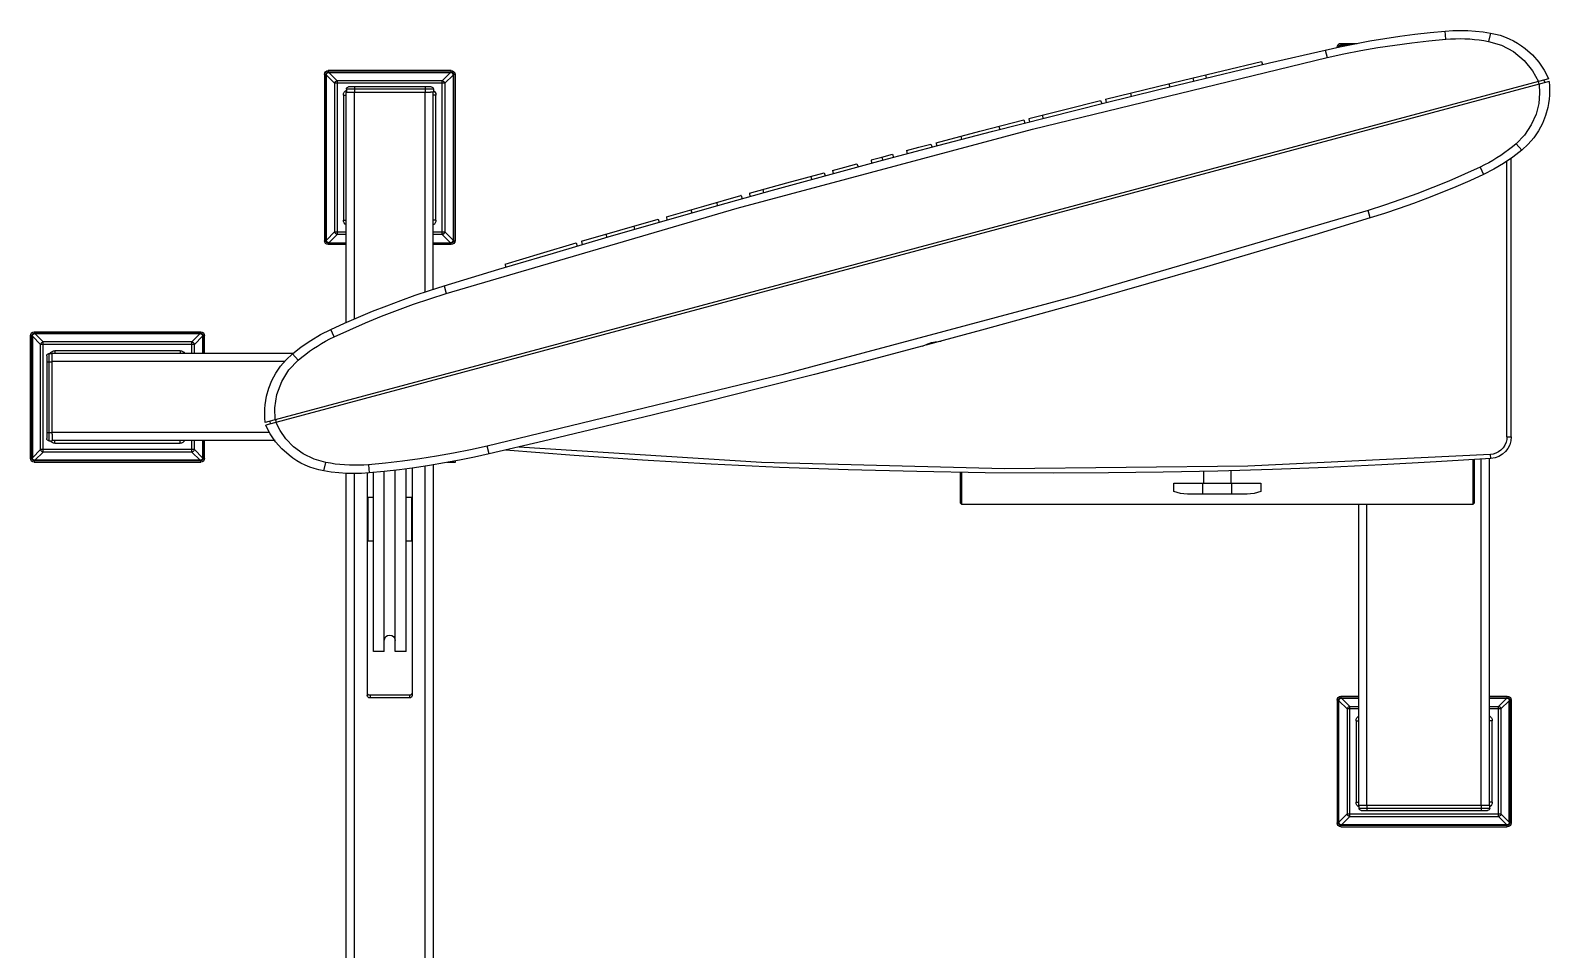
# Model space of a CAD drawing. Header units: millimetres. Extents: x 29224 to 62779, y 35576 to 54938.
# Drawn here: x 32451 to 33311, y 45567 to 46088 of the extents above; entities that cross this region are included whole.
import ezdxf

# ---------------------------------------------------------------- set-up
doc = ezdxf.new("R2010")
doc.units = ezdxf.units.MM
doc.linetypes.add('PEN_TYPE_1', pattern=[0])

# ---------------------------------------------------------------- blocks, each defined once
blk = doc.blocks.new('A$C0530486D')
at = {"color": 7, "linetype": 'PEN_TYPE_1'}
for points in [[(1150.43, 1349.97), (1158.84, 1351.83), (1167.27, 1353.54), (1175.73, 1355.11), (1184.22, 1356.53), (1192.74, 1357.8), (1201.27, 1358.92), (1209.83, 1359.9), (1218.4, 1360.72)], [(1218.4, 1360.72), (1222.7, 1361.01), (1227.03, 1361.11), (1231.33, 1361.01), (1235.62, 1360.72), (1239.89, 1360.25), (1244.15, 1359.61)], [(1218.83, 1356.09), (1218.4, 1360.72)], [(1244.15, 1359.61), (1243.01, 1354.89)], [(1244.15, 1359.61), (1246.86, 1359.04), (1249.52, 1358.31), (1252.1, 1357.42), (1254.61, 1356.38), (1257.05, 1355.18), (1259.4, 1353.85), (1261.66, 1352.37), (1263.82, 1350.75), (1267.83, 1347.15), (1271.38, 1343.06), (1272.97, 1340.84), (1274.42, 1338.53), (1275.73, 1336.11), (1276.9, 1333.6)], [(1151.57, 1345.64), (1161.08, 1347.73), (1170.62, 1349.61), (1180.19, 1351.31), (1189.82, 1352.8), (1199.46, 1354.11), (1209.13, 1355.21), (1218.83, 1356.09)], [(1157.17, 1351.54), (1157.35, 1352.4), (1157.83, 1353.11), (1158.53, 1353.58), (1159.39, 1353.75)], [(1157.17, 1351.54), (1157.63, 1351.54)], [(1158.05, 1351.63), (1158.18, 1352.13), (1158.47, 1352.54), (1158.89, 1352.81), (1159.39, 1352.9)], [(1158.38, 1351.7), (1158.57, 1352.06), (1158.87, 1352.38), (1159.26, 1352.58), (1159.74, 1352.64)], [(1159.39, 1353.75), (1159.39, 1352.9)], [(1159.39, 1353.75), (1168.5, 1353.75)], [(1164.17, 1352.9), (1159.39, 1352.9)], [(1159.74, 1352.64), (1162.93, 1352.64)], [(1160.26, 1352.12), (1159.74, 1352.64)], [(1218.83, 1356.09), (1221.53, 1356.29), (1224.23, 1356.39), (1226.93, 1356.42), (1229.63, 1356.35), (1232.3, 1356.22), (1235, 1355.99), (1237.67, 1355.7), (1240.34, 1355.34), (1243.01, 1354.89)], [(1243.01, 1354.89), (1250.34, 1352.74), (1257.17, 1349.09), (1263.16, 1344.11), (1267.95, 1338.22)], [(651.44, 1216.28), (682.35, 1225.66), (713.29, 1234.9), (744.28, 1244), (775.3, 1252.97), (806.36, 1261.8), (837.46, 1270.5), (868.59, 1279.06), (899.77, 1287.49), (930.98, 1295.77), (962.22, 1303.93), (993.5, 1311.94), (1024.82, 1319.82), (1056.17, 1327.57), (1087.56, 1335.17), (1118.98, 1342.64), (1150.43, 1349.97)], [(652.61, 1211.92), (817.47, 1260.36), (984.59, 1305.15), (1151.57, 1345.64)], [(1026.12, 1322.08), (1070.21, 1332.9), (1114.37, 1343.46)], [(1114.37, 1343.43), (1114.37, 1343.46)], [(1114.37, 1343.43), (1115.02, 1341.67)], [(1150.43, 1349.94), (1150.43, 1349.97)], [(1150.43, 1349.94), (1151.57, 1345.64)], [(583.6, 1336.11), (583.77, 1336.98), (584.25, 1337.69), (584.95, 1338.18), (585.82, 1338.35)], [(583.6, 1336.11), (583.6, 1241.87)], [(583.6, 1336.11), (584.46, 1336.11)], [(584.46, 1336.11), (584.57, 1336.64), (584.86, 1337.07), (585.29, 1337.36), (585.82, 1337.47)], [(584.46, 1336.11), (584.46, 1241.87)], [(584.71, 1335.78), (584.78, 1336.24), (584.98, 1336.66), (585.29, 1336.95), (585.69, 1337.15), (586.15, 1337.21)], [(584.71, 1242.23), (584.71, 1335.78)], [(589.4, 1331.09), (584.71, 1335.78)], [(585.82, 1338.35), (585.82, 1337.47)], [(655.39, 1338.35), (585.82, 1338.35)], [(655.39, 1337.47), (585.82, 1337.47)], [(590.84, 1332.52), (586.15, 1337.21)], [(586.15, 1337.21), (655.05, 1337.21)], [(655.05, 1337.21), (650.36, 1332.52)], [(656.5, 1335.78), (651.81, 1331.09)], [(655.05, 1337.21), (655.52, 1337.15), (655.92, 1336.95), (656.22, 1336.66), (656.43, 1336.24), (656.5, 1335.78)], [(655.39, 1337.47), (655.39, 1338.35)], [(655.39, 1338.35), (656.25, 1338.18), (656.96, 1337.69), (657.44, 1336.98), (657.61, 1336.11)], [(655.39, 1337.47), (655.92, 1337.36), (656.35, 1337.07), (656.64, 1336.64), (656.74, 1336.11)], [(656.5, 1335.78), (656.5, 1242.23)], [(656.74, 1336.11), (656.74, 1241.87)], [(657.61, 1336.11), (656.74, 1336.11)], [(657.61, 1336.11), (657.61, 1241.87)], [(1075.5, 1334.15), (1075.82, 1332.33)], [(1082.69, 1335.88), (1083.12, 1334.09)], [(1267.95, 1338.22), (1271.27, 1332.1)], [(1276.9, 1333.6), (550.1, 1138.84)], [(1277.26, 1332.17), (550.47, 1137.41)], [(589.4, 1331.09), (589.44, 1331.29), (589.5, 1331.52), (589.6, 1331.71), (589.73, 1331.91), (589.88, 1332.07), (590.04, 1332.2), (590.23, 1332.33), (590.43, 1332.43), (590.64, 1332.49), (590.84, 1332.52)], [(589.4, 1331.09), (589.4, 1246.91)], [(651.81, 1331.09), (589.4, 1331.09)], [(590.84, 1332.52), (590.84, 1245.45)], [(650.36, 1332.52), (590.84, 1332.52)], [(594.39, 1324.45), (594.5, 1325.3), (594.84, 1326.06), (595.36, 1326.7), (596.05, 1327.19)], [(595.93, 1195.55), (595.93, 1326.01)], [(596.06, 1327.84), (596.15, 1328.32), (596.42, 1328.71), (596.81, 1328.98), (597.29, 1329.07)], [(596.06, 1327.84), (596.06, 1326.01)], [(645.4, 1327.84), (596.06, 1327.84)], [(596.06, 1326.01), (643.64, 1326.01)], [(644.16, 1329.07), (597.29, 1329.07)], [(600.57, 1197.56), (600.57, 1326.01)], [(600.69, 1329.07), (600.69, 1326.01)], [(640.64, 1212.8), (640.64, 1326.01)], [(640.77, 1329.07), (640.77, 1326.01)], [(645.27, 1326.01), (643.64, 1326.01)], [(644.16, 1329.07), (644.64, 1328.98), (645.03, 1328.71), (645.3, 1328.32), (645.4, 1327.84)], [(645.27, 1214.3), (645.27, 1326.01)], [(645.4, 1327.84), (645.4, 1326.01)], [(645.4, 1327.06), (646, 1326.55), (646.44, 1325.94), (646.72, 1325.23), (646.81, 1324.45)], [(650.36, 1332.52), (650.78, 1332.43), (651.17, 1332.2), (651.48, 1331.91), (651.7, 1331.52), (651.81, 1331.09)], [(650.36, 1245.45), (650.36, 1332.52)], [(651.81, 1331.09), (651.81, 1246.91)], [(1040.25, 1325.53), (1040.6, 1323.7)], [(1061.83, 1330.83), (1062.45, 1329.07)], [(1271.63, 1330.67), (1271.89, 1325.53), (1271.4, 1319.73), (1269.87, 1313.61), (1267.2, 1307.49), (1263.36, 1301.73), (1258.57, 1296.78)], [(1277.29, 1332.17), (1277.51, 1329.53), (1277.58, 1326.89), (1277.52, 1324.47), (1277.32, 1322.07), (1276.99, 1319.69), (1276.53, 1317.35), (1275.25, 1312.76), (1273.48, 1308.35), (1271.24, 1304.15), (1268.56, 1300.22), (1265.45, 1296.57), (1261.93, 1293.27)], [(1271.14, 1332.04), (1271.53, 1330.64)], [(1274.39, 1332.92), (1274.85, 1331.65)], [(594.39, 1324.45), (594.39, 1253.52)], [(594.39, 1324.45), (595.93, 1324.45)], [(646.81, 1324.45), (645.27, 1324.45)], [(646.81, 1253.52), (646.81, 1324.45)], [(982.57, 1311.07), (1002.91, 1316.25), (1023.24, 1321.36)], [(1023.24, 1321.33), (1023.24, 1321.36)], [(1023.24, 1321.33), (1023.9, 1319.57)], [(1026.12, 1322.04), (1026.41, 1320.19)], [(930.03, 1297.43), (954.86, 1303.93), (979.71, 1310.36)], [(979.71, 1310.32), (979.71, 1310.36)], [(979.71, 1310.32), (980.39, 1308.57)], [(982.59, 1311.04), (982.9, 1309.22)], [(990.24, 1312.99), (990.66, 1311.2)], [(944.13, 1301.11), (944.49, 1299.29)], [(965.61, 1306.68), (966.23, 1304.92)], [(893.22, 1287.64), (899.28, 1289.28), (905.36, 1290.89)], [(905.36, 1290.86), (905.36, 1290.89)], [(905.36, 1290.86), (906.01, 1289.13)], [(913.35, 1293.04), (920.27, 1294.86), (927.18, 1296.69)], [(913.35, 1293.01), (913.67, 1291.18)], [(927.18, 1296.65), (927.18, 1296.69)], [(927.18, 1296.65), (927.82, 1294.93)], [(930.05, 1297.43), (930.34, 1295.58)], [(1258.57, 1296.78), (1256.49, 1295.06), (1254.37, 1293.4), (1252.19, 1291.8), (1249.98, 1290.27), (1247.73, 1288.81), (1245.42, 1287.41), (1243.08, 1286.11), (1240.67, 1284.84), (1238.23, 1283.63)], [(1261.93, 1293.27), (1256.84, 1289.28), (1251.5, 1285.64), (1245.94, 1282.35), (1240.18, 1279.43)], [(1261.93, 1293.27), (1258.57, 1296.78)], [(871.42, 1281.74), (878.32, 1283.63), (885.22, 1285.49)], [(885.24, 1285.45), (885.22, 1285.49)], [(885.24, 1285.45), (885.88, 1283.73)], [(893.22, 1287.6), (893.54, 1285.78)], [(899.29, 1289.26), (899.76, 1287.47)], [(1238.23, 1283.63), (1229.37, 1279.56), (1220.45, 1275.69), (1211.47, 1272.01), (1202.39, 1268.49), (1193.24, 1265.17), (1184.03, 1262.02), (1174.75, 1259.09)], [(1238.23, 1283.63), (1240.18, 1279.43)], [(1253.4, 1130.64), (1253.4, 1286.89)], [(1255.87, 1130.77), (1255.87, 1288.58)], [(824.32, 1268.76), (845.48, 1274.64), (866.65, 1280.44)], [(859.05, 1278.33), (859.59, 1276.57)], [(866.65, 1280.41), (866.65, 1280.44)], [(866.65, 1280.41), (867.3, 1278.68)], [(871.42, 1281.71), (871.75, 1279.89)], [(1240.18, 1279.43), (1232.35, 1275.86), (1224.45, 1272.43), (1216.5, 1269.14), (1208.49, 1265.99), (1200.43, 1262.97), (1192.31, 1260.09), (1184.14, 1257.36), (1175.92, 1254.76)], [(777.31, 1255.47), (798.43, 1261.49), (819.57, 1267.45)], [(819.58, 1267.42), (819.57, 1267.45)], [(819.58, 1267.42), (820.22, 1265.66)], [(824.34, 1268.72), (824.66, 1266.9)], [(831.94, 1270.87), (832.36, 1269.05)], [(1174.75, 1259.09), (1009.91, 1210.65), (842.78, 1165.89), (675.8, 1125.4)], [(791.08, 1259.38), (791.72, 1257.62)], [(805.81, 1263.55), (806.14, 1261.69)], [(1175.92, 1254.76), (1174.75, 1259.09)], [(594.39, 1253.52), (595.93, 1253.52)], [(595.93, 1250.85), (595.29, 1251.35), (594.8, 1251.99), (594.49, 1252.73), (594.39, 1253.52)], [(646.81, 1253.52), (645.27, 1253.52)], [(646.81, 1253.52), (646.71, 1252.73), (646.4, 1251.99), (645.91, 1251.35), (645.27, 1250.85)], [(645.27, 1250.85), (645.27, 1250.85)], [(729.22, 1241.54), (750.89, 1247.86), (772.58, 1254.11)], [(758.82, 1250.14), (759.25, 1248.31)], [(772.58, 1254.07), (772.58, 1254.11)], [(772.58, 1254.07), (773.21, 1252.35)], [(777.33, 1255.44), (777.66, 1253.62)], [(1175.92, 1254.76), (1144.6, 1245.26), (1113.24, 1235.9), (1081.84, 1226.68), (1050.4, 1217.6), (1018.92, 1208.65), (987.4, 1199.85), (955.84, 1191.18), (924.24, 1182.66)], [(583.6, 1241.87), (584.46, 1241.87)], [(585.82, 1239.65), (584.95, 1239.83), (584.25, 1240.31), (583.77, 1241.01), (583.6, 1241.87)], [(585.82, 1240.53), (585.29, 1240.64), (584.86, 1240.92), (584.57, 1241.34), (584.46, 1241.87)], [(589.4, 1246.91), (584.71, 1242.23)], [(586.15, 1240.76), (585.69, 1240.83), (585.29, 1241.05), (584.98, 1241.35), (584.78, 1241.74), (584.71, 1242.23)], [(585.82, 1239.65), (585.82, 1240.53)], [(595.93, 1240.53), (585.82, 1240.53)], [(595.93, 1239.65), (585.82, 1239.65)], [(590.84, 1245.45), (586.15, 1240.76)], [(586.15, 1240.76), (595.93, 1240.76)], [(590.84, 1245.45), (590.43, 1245.58), (590.04, 1245.81), (589.73, 1246.1), (589.5, 1246.49), (589.4, 1246.91)], [(589.4, 1246.91), (595.93, 1246.91)], [(595.93, 1245.45), (590.84, 1245.45)], [(645.27, 1246.91), (651.81, 1246.91)], [(650.36, 1245.45), (645.27, 1245.45)], [(645.27, 1240.76), (655.05, 1240.76)], [(655.39, 1240.53), (645.27, 1240.53)], [(655.39, 1239.65), (645.27, 1239.65)], [(651.81, 1246.91), (651.77, 1246.69), (651.7, 1246.49), (651.61, 1246.29), (651.48, 1246.1), (651.34, 1245.94), (651.17, 1245.81), (650.98, 1245.68), (650.78, 1245.58), (650.57, 1245.48), (650.36, 1245.45)], [(655.05, 1240.76), (650.36, 1245.45)], [(656.5, 1242.23), (651.81, 1246.91)], [(656.5, 1242.23), (656.43, 1241.74), (656.22, 1241.35), (655.92, 1241.05), (655.52, 1240.83), (655.05, 1240.76)], [(657.61, 1241.87), (657.44, 1241.01), (656.96, 1240.31), (656.25, 1239.83), (655.39, 1239.65)], [(656.74, 1241.87), (656.64, 1241.34), (656.35, 1240.92), (655.92, 1240.64), (655.39, 1240.53)], [(655.39, 1239.65), (655.39, 1240.53)], [(656.74, 1241.87), (657.61, 1241.87)], [(685.92, 1228.65), (706.01, 1234.67), (726.13, 1240.63)], [(726.14, 1240.6), (726.13, 1240.63)], [(726.14, 1240.6), (726.78, 1238.84)], [(729.22, 1241.48), (729.54, 1239.65)], [(742.96, 1245.51), (743.59, 1243.76)], [(685.92, 1228.62), (686.25, 1226.8)], [(587.18, 1191.57), (595.01, 1195.15), (602.91, 1198.59), (610.87, 1201.89), (618.88, 1205.05), (626.95, 1208.06), (635.06, 1210.93), (643.23, 1213.66), (651.44, 1216.25)], [(651.45, 1216.25), (651.44, 1216.25)], [(651.45, 1216.25), (652.61, 1211.92)], [(589.14, 1187.38), (598, 1191.44), (606.92, 1195.32), (615.92, 1199.03), (624.99, 1202.54), (634.13, 1205.86), (643.33, 1208.99), (652.61, 1211.92)], [(417.08, 1188.09), (417.25, 1188.96), (417.72, 1189.66), (418.43, 1190.13), (419.29, 1190.3)], [(417.08, 1118.53), (417.08, 1188.09)], [(417.08, 1188.09), (417.94, 1188.09)], [(417.94, 1188.09), (418.04, 1188.62), (418.33, 1189.06), (418.76, 1189.35), (419.29, 1189.46)], [(417.94, 1118.53), (417.94, 1188.09)], [(418.18, 1187.77), (418.26, 1188.22), (418.46, 1188.64), (418.77, 1188.94), (419.17, 1189.13), (419.63, 1189.2)], [(422.87, 1183.08), (418.18, 1187.77)], [(418.18, 1187.77), (418.18, 1118.85)], [(419.29, 1190.3), (419.29, 1189.46)], [(419.29, 1190.3), (513.54, 1190.3)], [(513.54, 1189.46), (419.29, 1189.46)], [(424.32, 1184.51), (419.63, 1189.2)], [(419.63, 1189.2), (513.19, 1189.2)], [(508.51, 1184.51), (513.19, 1189.2)], [(509.96, 1183.08), (514.65, 1187.77)], [(513.19, 1189.2), (513.67, 1189.13), (514.07, 1188.94), (514.37, 1188.64), (514.57, 1188.22), (514.65, 1187.77)], [(513.54, 1190.3), (513.54, 1189.46)], [(513.54, 1190.3), (514.4, 1190.13), (515.11, 1189.66), (515.58, 1188.96), (515.76, 1188.09)], [(513.54, 1189.46), (514.06, 1189.35), (514.5, 1189.06), (514.79, 1188.62), (514.9, 1188.09)], [(514.65, 1187.77), (514.65, 1178)], [(514.9, 1178), (514.9, 1188.09)], [(515.76, 1188.09), (514.9, 1188.09)], [(515.76, 1178), (515.76, 1188.09)], [(565.45, 1177.74), (570.53, 1181.72), (575.86, 1185.37), (581.42, 1188.65), (587.18, 1191.57)], [(589.14, 1187.38), (587.18, 1191.57)], [(422.87, 1183.08), (422.98, 1183.5), (423.2, 1183.86), (423.52, 1184.19), (423.9, 1184.41), (424.32, 1184.51)], [(422.87, 1123.54), (422.87, 1183.08)], [(509.96, 1183.08), (422.87, 1183.08)], [(424.32, 1122.11), (424.32, 1184.51)], [(508.51, 1184.51), (424.32, 1184.51)], [(428.23, 1177.87), (428.71, 1178.56), (429.35, 1179.08), (430.12, 1179.41), (430.96, 1179.53)], [(430.96, 1179.53), (430.96, 1178)], [(501.87, 1179.53), (430.96, 1179.53)], [(501.87, 1179.53), (501.87, 1178)], [(501.87, 1179.53), (502.68, 1179.42), (503.42, 1179.12), (504.06, 1178.64), (504.55, 1178)], [(508.51, 1178), (508.51, 1184.51)], [(508.51, 1184.51), (508.73, 1184.48), (508.92, 1184.41), (509.13, 1184.32), (509.31, 1184.19), (509.48, 1184.05), (509.62, 1183.86), (509.75, 1183.7), (509.85, 1183.5), (509.91, 1183.27), (509.96, 1183.08)], [(509.96, 1178), (509.96, 1183.08)], [(568.8, 1174.22), (570.88, 1175.95), (573, 1177.61), (575.18, 1179.2), (577.4, 1180.73), (579.66, 1182.2), (581.96, 1183.6), (584.31, 1184.93), (586.71, 1186.2), (589.14, 1187.38)], [(922.25, 1182.13), (891.71, 1174.04), (861.13, 1166.07), (830.51, 1158.24), (799.87, 1150.54), (769.19, 1142.97), (738.48, 1135.54), (707.73, 1128.24), (676.96, 1121.07)], [(922.24, 1182.13), (923.65, 1182.69), (925.46, 1183.5), (927.43, 1184.19), (929.51, 1184.61), (931.46, 1184.77), (932.96, 1185)], [(426.32, 1176.63), (426.32, 1129.76)], [(426.32, 1173.25), (429.41, 1173.25)], [(426.33, 1176.63), (426.43, 1177.11), (426.69, 1177.51), (427.08, 1177.77), (427.56, 1177.87)], [(427.56, 1177.87), (427.56, 1128.52)], [(427.56, 1177.87), (429.41, 1177.87)], [(565.76, 1178), (429.41, 1178)], [(429.41, 1132.26), (429.41, 1177.87)], [(561.18, 1173.35), (429.41, 1173.35)], [(550.1, 1138.84), (549.86, 1141.48), (549.78, 1144.11), (549.85, 1146.54), (550.05, 1148.95), (550.38, 1151.33), (550.83, 1153.68), (552.12, 1158.26), (553.89, 1162.67), (556.13, 1166.86), (558.82, 1170.8), (561.93, 1174.43), (565.46, 1177.74)], [(555.54, 1147.24), (556.7, 1154.73), (559.41, 1162.05), (563.52, 1168.69), (568.8, 1174.22)], [(565.46, 1177.74), (568.8, 1174.22)], [(555.74, 1140.37), (555.54, 1147.24)], [(550.47, 1137.41), (550.48, 1137.41)], [(583.22, 1111.43), (580.51, 1112), (577.86, 1112.73), (575.28, 1113.62), (572.77, 1114.66), (570.33, 1115.85), (567.98, 1117.18), (565.72, 1118.66), (563.56, 1120.27), (559.55, 1123.87), (556, 1127.96), (554.41, 1130.17), (552.96, 1132.48), (551.65, 1134.9), (550.48, 1137.41)], [(552.61, 1139.52), (552.87, 1138.06)], [(555.86, 1140.4), (556.24, 1138.97)], [(584.36, 1116.15), (577.77, 1118.01), (571.57, 1121.07), (566.2, 1125.04), (561.81, 1129.56), (558.47, 1134.35), (556.12, 1138.94)], [(426.32, 1133.14), (429.41, 1133.14)], [(426.32, 1129.76), (426.33, 1129.76)], [(427.56, 1128.52), (427.08, 1128.62), (426.69, 1128.88), (426.43, 1129.28), (426.33, 1129.76)], [(427.56, 1128.52), (429.41, 1128.52)], [(430.96, 1127.09), (430.19, 1127.19), (429.48, 1127.48), (428.86, 1127.93), (428.36, 1128.52)], [(552.59, 1133.27), (429.41, 1133.27)], [(429.41, 1132.26), (429.41, 1128.62)], [(555.63, 1128.65), (429.41, 1128.65)], [(430.96, 1127.09), (430.96, 1128.65)], [(501.87, 1127.09), (501.87, 1128.65)], [(504.55, 1128.65), (504.06, 1128), (503.42, 1127.5), (502.68, 1127.2), (501.87, 1127.09)], [(508.51, 1122.11), (508.51, 1128.65)], [(509.96, 1123.54), (509.96, 1128.65)], [(514.65, 1128.65), (514.65, 1118.85)], [(514.9, 1118.53), (514.9, 1128.65)], [(515.76, 1118.53), (515.76, 1128.65)], [(1253.4, 1130.64), (1253.3, 1129.27), (1252.94, 1127.71), (1252.29, 1126.08), (1251.31, 1124.55), (1250.04, 1123.22), (1248.61, 1122.17), (1247.08, 1121.43), (1245.55, 1120.97), (1244.18, 1120.77)], [(1255.87, 1130.77), (1255.64, 1128.4), (1254.98, 1126.17), (1253.93, 1124.14), (1252.54, 1122.35), (1250.84, 1120.83), (1248.88, 1119.65), (1246.7, 1118.85), (1244.35, 1118.46)], [(1253.4, 1130.64), (1255.87, 1130.77)], [(418.18, 1118.85), (422.87, 1123.54)], [(419.63, 1117.42), (419.17, 1117.49), (418.77, 1117.68), (418.46, 1118.01), (418.26, 1118.4), (418.18, 1118.85)], [(419.63, 1117.42), (424.32, 1122.11)], [(509.96, 1123.54), (422.87, 1123.54)], [(424.32, 1122.11), (424.12, 1122.14), (423.9, 1122.21), (423.71, 1122.31), (423.52, 1122.43), (423.36, 1122.6), (423.2, 1122.76), (423.08, 1122.96), (422.98, 1123.15), (422.92, 1123.35), (422.87, 1123.54)], [(508.51, 1122.11), (424.32, 1122.11)], [(430.96, 1127.09), (501.87, 1127.09)], [(509.96, 1123.54), (509.85, 1123.15), (509.62, 1122.76), (509.31, 1122.43), (508.92, 1122.21), (508.51, 1122.11)], [(513.19, 1117.42), (508.51, 1122.11)], [(514.65, 1118.85), (509.96, 1123.54)], [(514.65, 1118.85), (514.57, 1118.4), (514.37, 1118.01), (514.07, 1117.68), (513.67, 1117.49), (513.19, 1117.42)], [(675.8, 1125.4), (666.3, 1123.31), (656.75, 1121.43), (647.17, 1119.73), (637.57, 1118.23), (627.93, 1116.93), (618.26, 1115.83), (608.56, 1114.91)], [(676.96, 1121.07), (668.55, 1119.2), (660.11, 1117.48), (651.64, 1115.92), (643.15, 1114.5), (634.63, 1113.22), (626.1, 1112.1), (617.54, 1111.12), (608.96, 1110.29)], [(676.96, 1121.07), (675.8, 1125.4)], [(686.27, 1123.22), (686.27, 1123.22)], [(1244.31, 1118.46), (1213.41, 1116.52), (1182.5, 1114.83), (1151.58, 1113.4), (1120.64, 1112.24), (1089.7, 1111.33), (1058.75, 1110.68), (1027.79, 1110.29), (996.83, 1110.16), (957.96, 1110.37), (919.1, 1110.98), (880.25, 1112), (841.41, 1113.43), (802.6, 1115.27), (763.8, 1117.51), (725.02, 1120.16), (686.27, 1123.22)], [(1244.18, 1120.77), (1106.62, 1114.13), (968.85, 1112.6), (831.11, 1116.22), (693.67, 1124.94)], [(1244.35, 1118.46), (1244.18, 1120.77)], [(417.08, 1118.53), (417.94, 1118.53)], [(419.29, 1116.31), (418.43, 1116.49), (417.72, 1116.96), (417.25, 1117.66), (417.08, 1118.53)], [(419.29, 1117.16), (418.76, 1117.27), (418.33, 1117.56), (418.04, 1118), (417.94, 1118.53)], [(513.54, 1117.16), (419.29, 1117.16)], [(419.29, 1117.16), (419.29, 1116.31)], [(419.29, 1116.31), (513.54, 1116.31)], [(513.19, 1117.42), (419.63, 1117.42)], [(515.76, 1118.53), (515.58, 1117.66), (515.11, 1116.96), (514.4, 1116.49), (513.54, 1116.31)], [(514.9, 1118.53), (514.79, 1118), (514.5, 1117.56), (514.06, 1117.27), (513.54, 1117.16)], [(513.54, 1116.31), (513.54, 1117.16)], [(514.9, 1118.53), (515.76, 1118.53)], [(583.22, 1111.43), (584.36, 1116.15)], [(608.96, 1110.29), (604.66, 1110.02), (600.36, 1109.93), (596.06, 1110.03), (591.76, 1110.31), (587.48, 1110.77), (583.22, 1111.43)], [(608.56, 1114.91), (605.85, 1114.72), (603.14, 1114.62), (600.45, 1114.62), (597.76, 1114.66), (595.06, 1114.78), (592.38, 1115.01), (589.7, 1115.31), (587.03, 1115.7), (584.36, 1116.15)], [(607.9, 1110.23), (607.9, 984.08)], [(608.56, 1114.91), (608.96, 1110.29)], [(611.35, 1009.13), (611.35, 1110.52)], [(617.52, 1009.13), (617.52, 1111.14)], [(623.68, 1009.13), (623.68, 1111.82)], [(629.85, 1009.13), (629.85, 1112.6)], [(633.3, 1113.06), (633.3, 984.08)], [(640.64, 481.17), (640.64, 1114.13)], [(645.27, 1114.85), (645.27, 420.98)], [(657.61, 1116.18), (653.08, 1116.18)], [(657.61, 1117), (657.61, 1116.18)], [(943.64, 1110.91), (943.64, 1093.36)], [(944.42, 1110.91), (944.42, 1092.62)], [(1081.62, 1111.43), (1081.62, 1104.37)], [(1097.02, 1111.66), (1097.02, 1104.37)], [(1234.26, 1092.62), (1234.26, 1117.88)], [(1235.04, 1093.36), (1235.04, 1117.91)], [(1238.88, 922.03), (1238.88, 1118.14)], [(1243.53, 922.03), (1243.53, 1118.43)], [(595.93, 477.97), (595.93, 1110.03)], [(600.57, 481.17), (600.57, 1109.93)], [(1064.66, 1099.68), (1064.66, 1104.37)], [(1064.66, 1104.37), (1113.98, 1104.37)], [(1081.16, 1098.22), (1081.16, 1104.37)], [(1097.47, 1104.37), (1097.47, 1098.22)], [(1113.98, 1104.37), (1113.98, 1099.68)], [(608.39, 1071.59), (608.39, 1096.26)], [(611.35, 1096.26), (608.39, 1096.26)], [(633.06, 1096.26), (629.85, 1096.26)], [(633.06, 1071.59), (633.06, 1096.26)], [(944.42, 1092.62), (943.64, 1093.36)], [(1072.41, 1098.18), (1070.44, 1098.35), (1068.48, 1098.65), (1066.56, 1099.09), (1064.66, 1099.68)], [(1106.23, 1098.22), (1072.41, 1098.22)], [(1113.98, 1099.68), (1112.09, 1099.09), (1110.16, 1098.65), (1108.2, 1098.35), (1106.23, 1098.18)], [(1106.23, 1098.22), (1106.23, 1098.18)], [(1235.04, 1093.36), (1234.26, 1092.62)], [(944.42, 1092.62), (1234.26, 1092.62)], [(1169.51, 922.03), (1169.51, 1092.62)], [(1174.13, 922.03), (1174.13, 1092.62)], [(611.35, 1071.59), (608.39, 1071.59)], [(633.06, 1071.59), (629.85, 1071.59)], [(617.52, 1015.3), (617.76, 1016.5), (618.42, 1017.48), (619.4, 1018.15), (620.61, 1018.39), (621.8, 1018.15), (622.78, 1017.48), (623.44, 1016.5), (623.68, 1015.3)], [(617.52, 1009.13), (611.35, 1009.13)], [(629.85, 1009.13), (623.68, 1009.13)], [(609.45, 982.73), (608.86, 982.84), (608.35, 983.14), (608.01, 983.57), (607.9, 984.08)], [(609.45, 984.23), (608.86, 984.33), (608.35, 984.62), (608.01, 985.04)], [(609.45, 984.23), (609.45, 982.73)], [(631.76, 984.23), (609.45, 984.23)], [(631.76, 982.73), (609.45, 982.73)], [(633.19, 985.04), (632.86, 984.62), (632.34, 984.33), (631.76, 984.23)], [(631.76, 984.23), (631.76, 982.73)], [(633.3, 984.08), (633.19, 983.57), (632.86, 983.14), (632.34, 982.84), (631.76, 982.73)], [(633.3, 985.56), (633.19, 985.04)], [(1157.17, 981.49), (1157.35, 982.35), (1157.83, 983.06), (1158.53, 983.53), (1159.39, 983.7)], [(1157.17, 981.49), (1157.17, 911.93)], [(1158.05, 981.49), (1157.17, 981.49)], [(1158.05, 981.49), (1158.15, 982.02), (1158.44, 982.46), (1158.86, 982.75), (1159.39, 982.86)], [(1158.05, 981.49), (1158.05, 911.93)], [(1158.28, 981.15), (1158.34, 981.62), (1158.57, 982.01), (1158.87, 982.32), (1159.26, 982.53), (1159.74, 982.6)], [(1158.28, 912.25), (1158.28, 981.15)], [(1158.28, 981.15), (1162.97, 976.46)], [(1159.39, 983.7), (1159.39, 982.86)], [(1159.39, 983.7), (1169.51, 983.7)], [(1159.39, 982.86), (1169.51, 982.86)], [(1159.74, 982.6), (1169.51, 982.6)], [(1159.74, 982.6), (1164.43, 977.91)], [(1243.53, 983.7), (1253.62, 983.7)], [(1243.53, 982.86), (1253.62, 982.86)], [(1243.53, 982.6), (1253.3, 982.6)], [(1253.3, 982.6), (1248.61, 977.91)], [(1254.73, 981.15), (1250.04, 976.46)], [(1253.3, 982.6), (1253.75, 982.53), (1254.18, 982.32), (1254.47, 982.01), (1254.67, 981.62), (1254.73, 981.15)], [(1253.62, 982.86), (1253.62, 983.7)], [(1253.62, 983.7), (1254.5, 983.53), (1255.21, 983.06), (1255.69, 982.35), (1255.87, 981.49)], [(1253.62, 982.86), (1254.15, 982.75), (1254.59, 982.46), (1254.88, 982.02), (1254.99, 981.49)], [(1254.73, 912.25), (1254.73, 981.15)], [(1254.99, 981.49), (1254.99, 911.93)], [(1255.87, 981.49), (1254.99, 981.49)], [(1255.87, 981.49), (1255.87, 911.93)], [(1162.97, 976.46), (1163.1, 976.89), (1163.29, 977.26), (1163.62, 977.59), (1164.01, 977.81), (1164.43, 977.91)], [(1162.97, 976.46), (1162.97, 916.94)], [(1169.51, 976.46), (1162.97, 976.46)], [(1164.43, 915.49), (1164.43, 977.91)], [(1164.43, 977.91), (1169.51, 977.91)], [(1167.98, 969.84), (1168.09, 970.64), (1168.39, 971.37), (1168.87, 972.01), (1169.51, 972.51)], [(1243.53, 977.91), (1248.61, 977.91)], [(1250.04, 976.46), (1243.53, 976.46)], [(1243.53, 972.51), (1244.17, 972.01), (1244.65, 971.37), (1244.96, 970.64), (1245.06, 969.84)], [(1248.61, 915.49), (1248.61, 977.91)], [(1248.61, 977.91), (1248.81, 977.88), (1249.03, 977.81), (1249.23, 977.7), (1249.39, 977.59), (1249.59, 977.42), (1249.72, 977.26), (1249.85, 977.08), (1249.95, 976.89), (1250.01, 976.67), (1250.04, 976.46)], [(1250.04, 976.46), (1250.04, 916.94)], [(1167.98, 969.84), (1167.98, 923.58)], [(1167.98, 969.84), (1169.51, 969.84)], [(1245.06, 969.84), (1243.53, 969.84)], [(1245.06, 923.58), (1245.06, 969.84)], [(1167.98, 923.58), (1169.51, 923.58)], [(1169.64, 920.85), (1168.94, 921.33), (1168.42, 921.98), (1168.09, 922.74), (1167.98, 923.58)], [(1169.64, 920.18), (1169.64, 922.03)], [(1169.64, 922.03), (1242.46, 922.03)], [(1174.26, 918.96), (1174.26, 922.03)], [(1239.01, 918.96), (1239.01, 922.03)], [(1242.46, 922.03), (1243.53, 922.03)], [(1245.06, 923.58), (1243.53, 923.58)], [(1243.63, 920.18), (1243.63, 922.03)], [(1245.06, 923.58), (1244.97, 922.81), (1244.69, 922.1), (1244.25, 921.48), (1243.66, 920.98)], [(1243.66, 920.99), (1243.66, 920.98)], [(1162.97, 916.94), (1158.28, 912.25)], [(1159.74, 910.8), (1159.26, 910.89), (1158.87, 911.08), (1158.57, 911.39), (1158.34, 911.8), (1158.28, 912.25)], [(1164.43, 915.49), (1159.74, 910.8)], [(1162.97, 916.94), (1250.04, 916.94)], [(1164.43, 915.49), (1164.2, 915.54), (1164.01, 915.61), (1163.81, 915.7), (1163.62, 915.83), (1163.45, 915.98), (1163.29, 916.14), (1163.16, 916.32), (1163.1, 916.53), (1163, 916.75), (1162.97, 916.94)], [(1164.43, 915.49), (1248.61, 915.49)], [(1169.64, 920.18), (1243.63, 920.18)], [(1170.88, 918.96), (1170.39, 919.05), (1170, 919.31), (1169.74, 919.7), (1169.64, 920.18)], [(1170.88, 918.96), (1242.43, 918.96)], [(1243.63, 920.18), (1243.54, 919.7), (1243.28, 919.31), (1242.9, 919.05), (1242.43, 918.96)], [(1250.04, 916.94), (1249.95, 916.53), (1249.72, 916.14), (1249.39, 915.83), (1249.03, 915.61), (1248.61, 915.49)], [(1248.61, 915.49), (1253.3, 910.8)], [(1250.04, 916.94), (1254.73, 912.25)], [(1254.73, 912.25), (1254.67, 911.8), (1254.47, 911.39), (1254.18, 911.08), (1253.75, 910.89), (1253.3, 910.8)], [(1157.17, 911.93), (1158.05, 911.93)], [(1159.39, 909.7), (1158.53, 909.87), (1157.83, 910.35), (1157.35, 911.06), (1157.17, 911.93)], [(1159.39, 910.56), (1158.86, 910.67), (1158.44, 910.96), (1158.15, 911.4), (1158.05, 911.93)], [(1159.39, 909.7), (1159.39, 910.56)], [(1159.39, 910.56), (1253.62, 910.56)], [(1159.39, 909.7), (1253.62, 909.7)], [(1253.3, 910.8), (1159.74, 910.8)], [(1255.87, 911.93), (1255.69, 911.06), (1255.21, 910.35), (1254.5, 909.87), (1253.62, 909.7)], [(1254.99, 911.93), (1254.88, 911.4), (1254.59, 910.96), (1254.15, 910.67), (1253.62, 910.56)], [(1253.62, 909.7), (1253.62, 910.56)], [(1255.87, 911.93), (1254.99, 911.93)]]:
    blk.add_lwpolyline(points, dxfattribs=at)

msp = doc.modelspace()

# ---------------------------------------------------------------- block references
msp.add_blockref('A$C0530486D', (32033.55, 44727.04))

doc.saveas('drawing.dxf')
